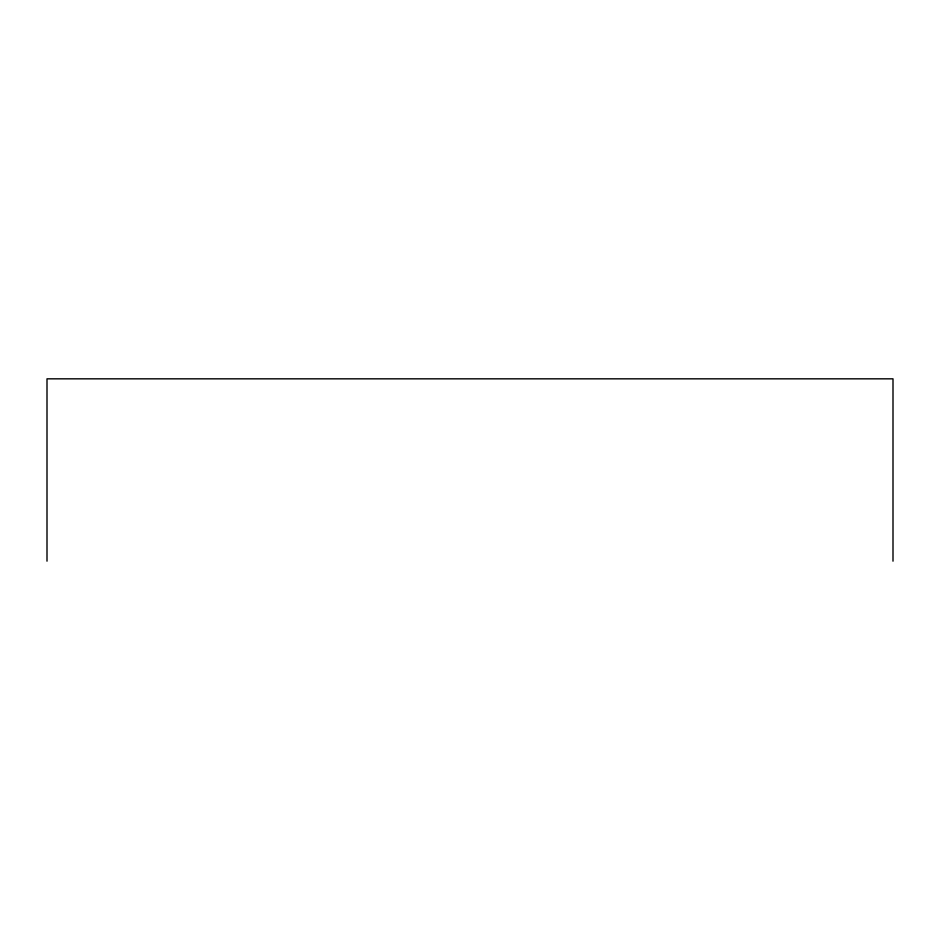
<?xml version="1.0" encoding="UTF-8"?>
<svg xmlns="http://www.w3.org/2000/svg" width="940" height="940" viewBox="0 0 940 940"><rect width="100%" height="100%" fill="white"/><g stroke="black" fill="none" stroke-linecap="round" stroke-linejoin="round"><path stroke-width="1.41" d="M893 561.168L893 378.832L47 378.832L47 561.168"/></g></svg>
